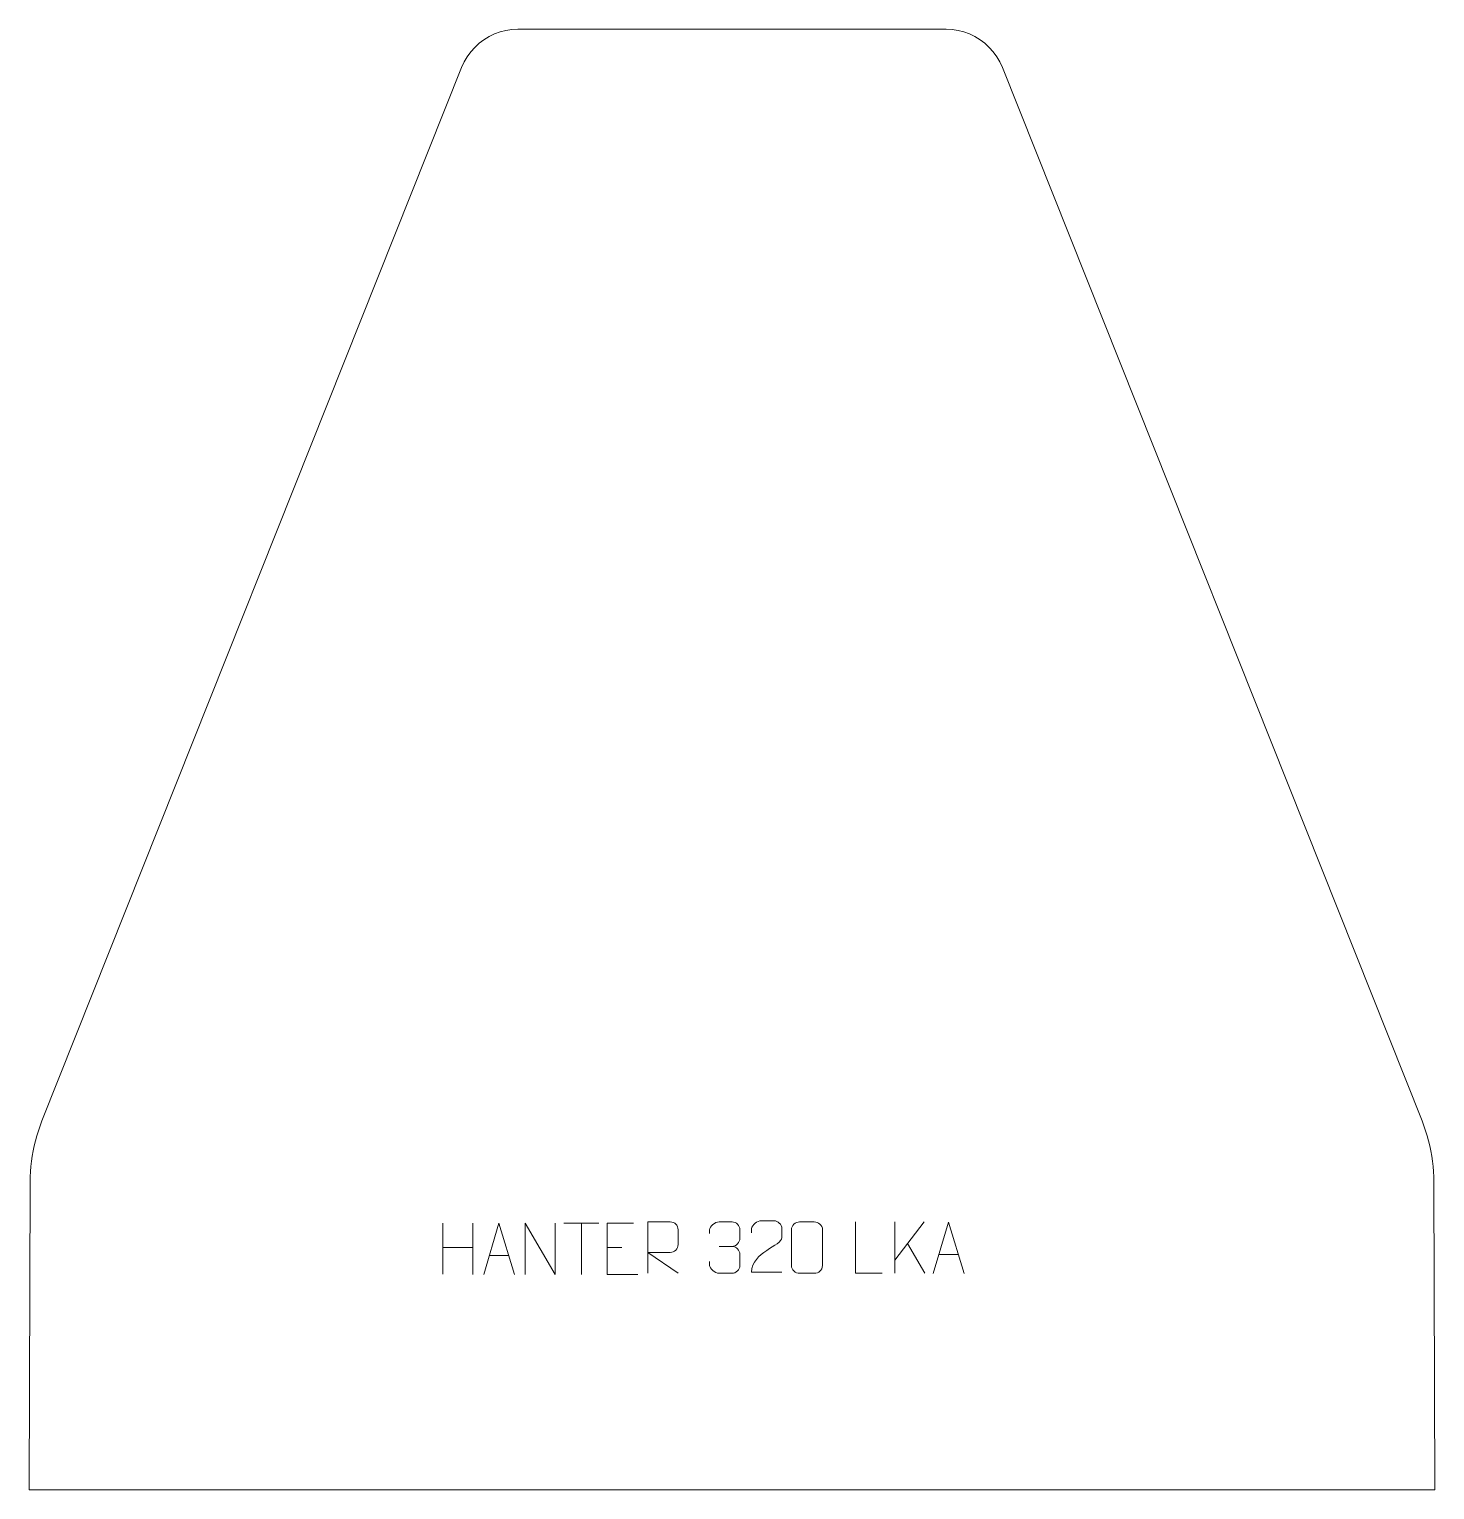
# Model space of a CAD drawing. Header units: millimetres. Extents: x -347 to 336, y 488 to 1198.
import ezdxf

# ---------------------------------------------------------------- set-up
doc = ezdxf.new("R2010")
doc.units = ezdxf.units.MM
doc.header["$MEASUREMENT"] = 0
doc.layers.add('layer 1', color=7, linetype='Continuous')

msp = doc.modelspace()

# ---------------------------------------------------------------- linework, layer by layer
at = {"layer": 'layer 1', "color": 242, "lineweight": 9}
msp.add_open_spline([(-109.7435, 1198.2656), (-109.7435, 1198.2656), (98.3962, 1198.2656), (98.3962, 1198.2656), (98.3962, 1198.2656), (98.3962, 1198.2656), (101.3217, 1198.1194), (101.3217, 1198.1194), (101.3217, 1198.1194), (101.3217, 1198.1194), (104.2172, 1197.6855), (104.2172, 1197.6855), (104.2172, 1197.6855), (104.2172, 1197.6855), (107.0545, 1196.9663), (107.0545, 1196.9663), (107.0545, 1196.9663), (107.0545, 1196.9663), (109.8085, 1195.969), (109.8085, 1195.969), (109.8085, 1195.969), (109.8085, 1195.969), (112.4486, 1194.7029), (112.4486, 1194.7029), (112.4486, 1194.7029), (112.4486, 1194.7029), (114.9506, 1193.1827), (114.9506, 1193.1827), (114.9506, 1193.1827), (114.9506, 1193.1827), (117.2898, 1191.4206), (117.2898, 1191.4206), (117.2898, 1191.4206), (117.2898, 1191.4206), (119.4422, 1189.4364), (119.4422, 1189.4364), (119.4422, 1189.4364), (119.4422, 1189.4364), (121.3878, 1187.2478), (121.3878, 1187.2478), (121.3878, 1187.2478), (121.3878, 1187.2478), (123.1064, 1184.8774), (123.1064, 1184.8774), (123.1064, 1184.8774), (123.1064, 1184.8774), (124.5822, 1182.3484), (124.5822, 1182.3484), (124.5822, 1182.3484), (124.5822, 1182.3484), (125.7995, 1179.6856), (125.7995, 1179.6856), (125.7995, 1179.6856), (125.7995, 1179.6856), (329.8328, 667.6042), (329.8328, 667.6042), (329.8328, 667.6042), (329.8328, 667.6042), (330.7365, 665.2276), (330.7365, 665.2276), (330.7365, 665.2276), (330.7365, 665.2276), (331.5658, 662.8251), (331.5658, 662.8251), (331.5658, 662.8251), (331.5658, 662.8251), (332.3191, 660.3968), (332.3191, 660.3968), (332.3191, 660.3968), (332.3191, 660.3968), (332.9957, 657.9466), (332.9957, 657.9466), (332.9957, 657.9466), (332.9957, 657.9466), (333.5946, 655.4768), (333.5946, 655.4768), (333.5946, 655.4768), (333.5946, 655.4768), (334.1165, 652.9893), (334.1165, 652.9893), (334.1165, 652.9893), (334.1165, 652.9893), (334.5606, 650.4862), (334.5606, 650.4862), (334.5606, 650.4862), (334.5606, 650.4862), (334.9249, 647.9708), (334.9249, 647.9708), (334.9249, 647.9708), (334.9249, 647.9708), (335.2114, 645.4448), (335.2114, 645.4448), (335.2114, 645.4448), (335.2114, 645.4448), (335.4179, 642.9117), (335.4179, 642.9117), (335.4179, 642.9117), (335.4179, 642.9117), (335.5456, 640.3733), (335.5456, 640.3733), (335.5456, 640.3733), (335.5456, 640.3733), (335.5932, 637.8317), (335.5932, 637.8317), (335.5932, 637.8317), (335.5932, 637.8317), (336.0489, 488.2655), (336.0489, 488.2655), (336.0489, 488.2655), (336.0489, 488.2655), (-347.3962, 488.2655), (-347.3962, 488.2655), (-347.3962, 488.2655), (-347.3962, 488.2655), (-346.9395, 637.8317), (-346.9395, 637.8317), (-346.9395, 637.8317), (-346.9395, 637.8317), (-346.8928, 640.3733), (-346.8928, 640.3733), (-346.8928, 640.3733), (-346.8928, 640.3733), (-346.7652, 642.9117), (-346.7652, 642.9117), (-346.7652, 642.9117), (-346.7652, 642.9117), (-346.5587, 645.4448), (-346.5587, 645.4448), (-346.5587, 645.4448), (-346.5587, 645.4448), (-346.2722, 647.9708), (-346.2722, 647.9708), (-346.2722, 647.9708), (-346.2722, 647.9708), (-345.908, 650.4862), (-345.908, 650.4862), (-345.908, 650.4862), (-345.908, 650.4862), (-345.4638, 652.9893), (-345.4638, 652.9893), (-345.4638, 652.9893), (-345.4638, 652.9893), (-344.9419, 655.4768), (-344.9419, 655.4768), (-344.9419, 655.4768), (-344.9419, 655.4768), (-344.3418, 657.9466), (-344.3418, 657.9466), (-344.3418, 657.9466), (-344.3418, 657.9466), (-343.6652, 660.3968), (-343.6652, 660.3968), (-343.6652, 660.3968), (-343.6652, 660.3968), (-342.913, 662.8251), (-342.913, 662.8251), (-342.913, 662.8251), (-342.913, 662.8251), (-342.0838, 665.2276), (-342.0838, 665.2276), (-342.0838, 665.2276), (-342.0838, 665.2276), (-341.1798, 667.6042), (-341.1798, 667.6042), (-341.1798, 667.6042), (-341.1798, 667.6042), (-137.1468, 1179.6856), (-137.1468, 1179.6856), (-137.1468, 1179.6856), (-137.1468, 1179.6856), (-135.9292, 1182.3484), (-135.9292, 1182.3484), (-135.9292, 1182.3484), (-135.9292, 1182.3484), (-134.4536, 1184.8774), (-134.4536, 1184.8774), (-134.4536, 1184.8774), (-134.4536, 1184.8774), (-132.7351, 1187.2478), (-132.7351, 1187.2478), (-132.7351, 1187.2478), (-132.7351, 1187.2478), (-130.7892, 1189.4364), (-130.7892, 1189.4364), (-130.7892, 1189.4364), (-130.7892, 1189.4364), (-128.6359, 1191.4206), (-128.6359, 1191.4206), (-128.6359, 1191.4206), (-128.6359, 1191.4206), (-126.2969, 1193.1827), (-126.2969, 1193.1827), (-126.2969, 1193.1827), (-126.2969, 1193.1827), (-123.7959, 1194.7029), (-123.7959, 1194.7029), (-123.7959, 1194.7029), (-123.7959, 1194.7029), (-121.1546, 1195.969), (-121.1546, 1195.969), (-121.1546, 1195.969), (-121.1546, 1195.969), (-118.4015, 1196.9663), (-118.4015, 1196.9663), (-118.4015, 1196.9663), (-118.4015, 1196.9663), (-115.5633, 1197.6855), (-115.5633, 1197.6855), (-115.5633, 1197.6855), (-115.5633, 1197.6855), (-112.6678, 1198.1194), (-112.6678, 1198.1194), (-112.6678, 1198.1194), (-112.6678, 1198.1194), (-109.7435, 1198.2656), (-109.7435, 1198.2656)], degree=3, knots=[0, 0, 0, 0, 0.01818182, 0.01818182, 0.01818182, 0.01818182, 0.03636364, 0.03636364, 0.03636364, 0.03636364, 0.05454545, 0.05454545, 0.05454545, 0.05454545, 0.07272727, 0.07272727, 0.07272727, 0.07272727, 0.09090909, 0.09090909, 0.09090909, 0.09090909, 0.10909091, 0.10909091, 0.10909091, 0.10909091, 0.12727273, 0.12727273, 0.12727273, 0.12727273, 0.14545455, 0.14545455, 0.14545455, 0.14545455, 0.16363636, 0.16363636, 0.16363636, 0.16363636, 0.18181818, 0.18181818, 0.18181818, 0.18181818, 0.2, 0.2, 0.2, 0.2, 0.21818182, 0.21818182, 0.21818182, 0.21818182, 0.23636364, 0.23636364, 0.23636364, 0.23636364, 0.25454545, 0.25454545, 0.25454545, 0.25454545, 0.27272727, 0.27272727, 0.27272727, 0.27272727, 0.29090909, 0.29090909, 0.29090909, 0.29090909, 0.30909091, 0.30909091, 0.30909091, 0.30909091, 0.32727273, 0.32727273, 0.32727273, 0.32727273, 0.34545455, 0.34545455, 0.34545455, 0.34545455, 0.36363636, 0.36363636, 0.36363636, 0.36363636, 0.38181818, 0.38181818, 0.38181818, 0.38181818, 0.4, 0.4, 0.4, 0.4, 0.41818182, 0.41818182, 0.41818182, 0.41818182, 0.43636364, 0.43636364, 0.43636364, 0.43636364, 0.45454545, 0.45454545, 0.45454545, 0.45454545, 0.47272727, 0.47272727, 0.47272727, 0.47272727, 0.49090909, 0.49090909, 0.49090909, 0.49090909, 0.50909091, 0.50909091, 0.50909091, 0.50909091, 0.52727273, 0.52727273, 0.52727273, 0.52727273, 0.54545455, 0.54545455, 0.54545455, 0.54545455, 0.56363636, 0.56363636, 0.56363636, 0.56363636, 0.58181818, 0.58181818, 0.58181818, 0.58181818, 0.6, 0.6, 0.6, 0.6, 0.61818182, 0.61818182, 0.61818182, 0.61818182, 0.63636364, 0.63636364, 0.63636364, 0.63636364, 0.65454545, 0.65454545, 0.65454545, 0.65454545, 0.67272727, 0.67272727, 0.67272727, 0.67272727, 0.69090909, 0.69090909, 0.69090909, 0.69090909, 0.70909091, 0.70909091, 0.70909091, 0.70909091, 0.72727273, 0.72727273, 0.72727273, 0.72727273, 0.74545455, 0.74545455, 0.74545455, 0.74545455, 0.76363636, 0.76363636, 0.76363636, 0.76363636, 0.78181818, 0.78181818, 0.78181818, 0.78181818, 0.8, 0.8, 0.8, 0.8, 0.81818182, 0.81818182, 0.81818182, 0.81818182, 0.83636364, 0.83636364, 0.83636364, 0.83636364, 0.85454545, 0.85454545, 0.85454545, 0.85454545, 0.87272727, 0.87272727, 0.87272727, 0.87272727, 0.89090909, 0.89090909, 0.89090909, 0.89090909, 0.90909091, 0.90909091, 0.90909091, 0.90909091, 0.92727273, 0.92727273, 0.92727273, 0.92727273, 0.94545455, 0.94545455, 0.94545455, 0.94545455, 0.96363636, 0.96363636, 0.96363636, 0.96363636, 1, 1, 1, 1], dxfattribs=at)
at = {"layer": 'layer 1', "color": 250, "lineweight": 9}
for points in [[(-146.2543, 617.8658), (-146.2543, 617.8658), (-146.2543, 593.0883), (-146.2543, 593.0883)], [(-131.611, 617.8658), (-131.611, 617.8658), (-131.611, 592.9123), (-131.611, 592.9123)], [(-87.4262, 617.8423), (-87.4262, 617.8423), (-70.439, 617.8423), (-70.439, 617.8423)], [(-78.9324, 592.9123), (-78.9324, 592.9123), (-78.9324, 617.8658), (-78.9324, 617.8658)], [(73.452, 618.4629), (73.452, 618.4629), (73.452, 593.5093), (73.452, 593.5093)], [(87.8282, 618.4629), (87.8282, 618.4629), (73.452, 599.8232), (73.452, 599.8232)], [(-146.2543, 605.9835), (-146.2543, 605.9835), (-131.611, 605.9839), (-131.611, 605.9839)], [(-66.3655, 605.9861), (-66.3655, 605.9861), (-59.1974, 605.9861), (-59.1974, 605.9861)], [(-11.8522, 606.5334), (-11.8522, 606.5334), (-5.6558, 606.5334), (-5.6558, 606.5334)], [(88.1535, 593.6051), (88.1535, 593.6051), (79.683, 607.9187), (79.683, 607.9187)], [(-123.6805, 602.1617), (-123.6805, 602.1617), (-114.1848, 602.1617), (-114.1848, 602.1617)], [(94.9351, 602.6914), (94.9351, 602.6914), (104.4308, 602.6914), (104.4308, 602.6914)]]:
    msp.add_open_spline(points, degree=3, dxfattribs=at)
for points, knots in [([(-126.4031, 592.9123), (-126.4031, 592.9123), (-119.0321, 617.8658), (-119.0321, 617.8658), (-119.0321, 617.8658), (-119.0321, 617.8658), (-111.4622, 592.9123), (-111.4622, 592.9123)], [0, 0, 0, 0, 0.33333333, 0.33333333, 0.33333333, 0.33333333, 1, 1, 1, 1]), ([(-106.26, 592.9123), (-106.26, 592.9123), (-106.26, 617.8658), (-106.26, 617.8658), (-106.26, 617.8658), (-106.26, 617.8658), (-91.6052, 592.9123), (-91.6052, 592.9123), (-91.6052, 592.9123), (-91.6052, 592.9123), (-91.6052, 617.8658), (-91.6052, 617.8658)], [0, 0, 0, 0, 0.25, 0.25, 0.25, 0.25, 0.5, 0.5, 0.5, 0.5, 1, 1, 1, 1]), ([(-53.4916, 617.8658), (-53.4916, 617.8658), (-66.3655, 617.8658), (-66.3655, 617.8658), (-66.3655, 617.8658), (-66.3655, 617.8658), (-66.3655, 592.9122), (-66.3655, 592.9122), (-66.3655, 592.9122), (-66.3655, 592.9122), (-51.4997, 592.9122), (-51.4997, 592.9122)], [0, 0, 0, 0, 0.25, 0.25, 0.25, 0.25, 0.5, 0.5, 0.5, 0.5, 1, 1, 1, 1]), ([(-46.5294, 593.5094), (-46.5294, 593.5094), (-46.5294, 618.4629), (-46.5294, 618.4629), (-46.5294, 618.4629), (-42.9346, 618.4629), (-39.3391, 618.4629), (-35.7439, 618.4629), (-35.7439, 618.4629), (-33.4186, 618.4252), (-31.8613, 616.9352), (-31.8654, 614.5688), (-31.8654, 614.5688), (-31.8658, 612.5333), (-31.8658, 609.4739), (-31.8654, 607.4379), (-31.8654, 607.4379), (-31.8719, 605.5624), (-33.6842, 603.6206), (-35.6937, 603.6015), (-35.6937, 603.6015), (-35.6937, 603.6015), (-46.5294, 603.6015), (-46.5294, 603.6015), (-46.5294, 603.6015), (-46.5294, 603.6015), (-31.8747, 593.5094), (-31.8747, 593.5094)], [0, 0, 0, 0, 0.125, 0.125, 0.125, 0.125, 0.25, 0.25, 0.25, 0.25, 0.375, 0.375, 0.375, 0.375, 0.5, 0.5, 0.5, 0.5, 0.625, 0.625, 0.625, 0.625, 0.75, 0.75, 0.75, 0.75, 1, 1, 1, 1]), ([(-16.5619, 612.7786), (-16.5619, 612.7786), (-16.5619, 614.6358), (-16.5619, 614.6358), (-16.5619, 614.6358), (-16.5762, 616.3777), (-13.9117, 618.4958), (-11.8526, 618.4731), (-11.8526, 618.4731), (-9.7885, 618.4731), (-7.7245, 618.4731), (-5.6608, 618.4731), (-5.6608, 618.4731), (-3.4663, 618.4819), (-1.868, 616.6351), (-1.8236, 614.723), (-1.8236, 614.723), (-1.824, 613.2879), (-1.824, 611.8528), (-1.8236, 610.4173), (-1.8236, 610.4173), (-1.8722, 608.7638), (-3.4748, 606.5338), (-5.6731, 606.5438), (-5.6731, 606.5438), (-3.4694, 606.5326), (-1.8614, 604.7294), (-1.8074, 602.6699), (-1.8074, 602.6699), (-1.8078, 600.8852), (-1.8078, 599.1005), (-1.8074, 597.3154), (-1.8074, 597.3154), (-1.7973, 595.254), (-3.8522, 593.4909), (-5.6731, 593.499), (-5.6731, 593.499), (-7.7384, 593.4993), (-9.8036, 593.4993), (-11.8692, 593.499), (-11.8692, 593.499), (-14.0378, 593.5105), (-16.5688, 595.9107), (-16.5874, 597.3725), (-16.5874, 597.3725), (-16.5874, 597.3725), (-16.5874, 599.2811), (-16.5874, 599.2811)], [0, 0, 0, 0, 0.07692308, 0.07692308, 0.07692308, 0.07692308, 0.15384615, 0.15384615, 0.15384615, 0.15384615, 0.23076923, 0.23076923, 0.23076923, 0.23076923, 0.30769231, 0.30769231, 0.30769231, 0.30769231, 0.38461538, 0.38461538, 0.38461538, 0.38461538, 0.46153846, 0.46153846, 0.46153846, 0.46153846, 0.53846154, 0.53846154, 0.53846154, 0.53846154, 0.61538462, 0.61538462, 0.61538462, 0.61538462, 0.69230769, 0.69230769, 0.69230769, 0.69230769, 0.76923077, 0.76923077, 0.76923077, 0.76923077, 0.84615385, 0.84615385, 0.84615385, 0.84615385, 1, 1, 1, 1]), ([(18.6174, 594.0463), (13.703, 594.0466), (8.7886, 594.0466), (3.8745, 594.0463), (3.8745, 594.0463), (3.8745, 603.9786), (18.5255, 606.6198), (18.6174, 610.9301), (18.6174, 610.9301), (18.6171, 612.3542), (18.6171, 613.7779), (18.6174, 615.2012), (18.6174, 615.2012), (18.6005, 617.2783), (16.4777, 619.0031), (14.8067, 619.0204), (14.8067, 619.0204), (12.7335, 619.02), (10.6606, 619.02), (8.5882, 619.0204), (8.5882, 619.0204), (6.7661, 619.0369), (3.9414, 617.2448), (3.8745, 615.1512), (3.8745, 615.1512), (3.8745, 615.1512), (3.8745, 613.0964), (3.8745, 613.0964)], [0, 0, 0, 0, 0.125, 0.125, 0.125, 0.125, 0.25, 0.25, 0.25, 0.25, 0.375, 0.375, 0.375, 0.375, 0.5, 0.5, 0.5, 0.5, 0.625, 0.625, 0.625, 0.625, 0.75, 0.75, 0.75, 0.75, 1, 1, 1, 1]), ([(27.2221, 618.4854), (29.5882, 618.4854), (31.9547, 618.4854), (34.3212, 618.4854), (34.3212, 618.4854), (36.3017, 618.521), (38.3277, 617.0267), (38.3548, 614.5846), (38.3548, 614.5846), (38.3544, 608.8272), (38.3544, 603.0694), (38.3548, 597.3112), (38.3548, 597.3112), (38.2127, 594.9836), (36.5063, 593.5013), (34.3212, 593.4905), (34.3212, 593.4905), (31.9488, 593.4909), (29.5764, 593.4909), (27.2044, 593.4905), (27.2044, 593.4905), (25.2459, 593.3849), (23.2395, 595.2728), (23.2509, 597.2938), (23.2509, 597.2938), (23.2513, 603.0744), (23.2513, 608.8547), (23.2509, 614.6345), (23.2509, 614.6345), (23.2552, 616.7765), (25.0323, 618.499), (27.2221, 618.4854)], [0, 0, 0, 0, 0.11111111, 0.11111111, 0.11111111, 0.11111111, 0.22222222, 0.22222222, 0.22222222, 0.22222222, 0.33333333, 0.33333333, 0.33333333, 0.33333333, 0.44444444, 0.44444444, 0.44444444, 0.44444444, 0.55555556, 0.55555556, 0.55555556, 0.55555556, 0.66666667, 0.66666667, 0.66666667, 0.66666667, 0.77777778, 0.77777778, 0.77777778, 0.77777778, 1, 1, 1, 1]), ([(67.2773, 593.5093), (67.2773, 593.5093), (54.3282, 593.5093), (54.3282, 593.5093), (54.3282, 593.5093), (54.3282, 593.5093), (54.3282, 618.4629), (54.3282, 618.4629)], [0, 0, 0, 0, 0.33333333, 0.33333333, 0.33333333, 0.33333333, 1, 1, 1, 1]), ([(92.2125, 593.442), (92.2125, 593.442), (99.5835, 618.3955), (99.5835, 618.3955), (99.5835, 618.3955), (99.5835, 618.3955), (107.1534, 593.442), (107.1534, 593.442)], [0, 0, 0, 0, 0.33333333, 0.33333333, 0.33333333, 0.33333333, 1, 1, 1, 1])]:
    msp.add_open_spline(points, degree=3, knots=knots, dxfattribs=at)

doc.saveas('drawing.dxf')
